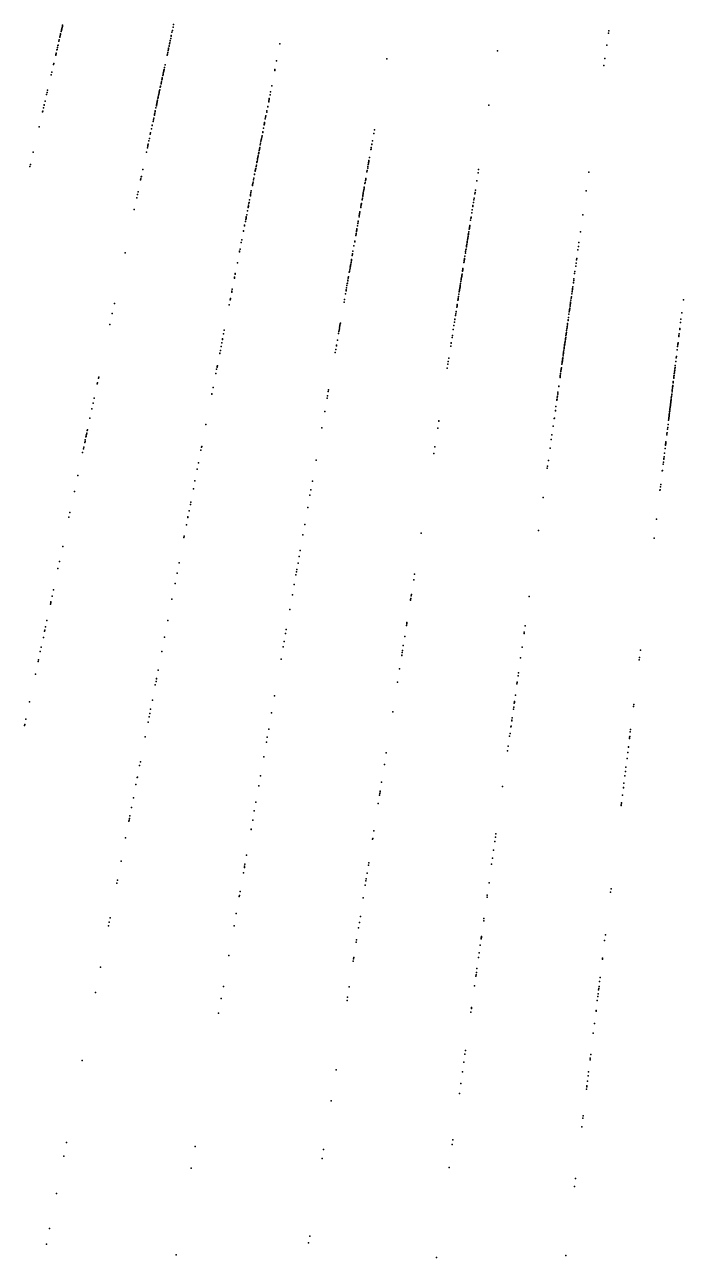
# Model space of a CAD drawing. Header units: metres. Extents: x -4327 to 4266, y -3886 to 3992.
# Drawn here: x -567 to -306.9, y -2877.7 to -2390.9 of the extents above; entities that cross this region are included whole.
import ezdxf

# ---------------------------------------------------------------- set-up
doc = ezdxf.new("R2010")
doc.units = ezdxf.units.M

msp = doc.modelspace()

# ---------------------------------------------------------------- linework, layer by layer
for p in [(-552.87, -2394.73, 435.44), (-552.86, -2394.72, 830.54), (-552.81, -2394.49, 179.25), (-552.6, -2393.58, 212.89), (-552.52, -2393.21, 211.51), (-552.51, -2393.17, 313.14), (-552.51, -2393.18, 2536.46), (-552.48, -2393.05, 577.6), (-552.46, -2392.98, 214.19), (-552.39, -2392.65, 347.16), (-552.33, -2392.4, 321.21), (-552.24, -2392, 423.9), (-552.13, -2391.55, 475.01), (-552.11, -2391.47, 205.96), (-552.1, -2391.42, 536.39), (-552.04, -2391.16, 841.26), (-552.03, -2391.1, 250.49), (-552.02, -2391.05, 1085.36), (-509.11, -2395.17, 594.24), (-508.84, -2393.91, 769.46), (-508.68, -2393.14, 773.61), (-508.4, -2391.84, 953.22), (-508.2, -2390.88, 960.52), (-336.48, -2394.19, -907.71), (-336.37, -2393.38, -877.44), (-554.07, -2399.94, 139.19), (-553.88, -2399.13, 2501.5), (-553.85, -2399, 159.35), (-553.48, -2397.37, 161.94), (-553.37, -2396.93, 458.01), (-553.12, -2395.81, 317.57), (-553.11, -2395.8, 184.74), (-553.09, -2395.69, 660.97), (-552.98, -2395.23, 599.39), (-510.01, -2399.39, 1059.44), (-509.98, -2399.29, 483.04), (-509.81, -2398.46, 762.11), (-509.72, -2398.06, 789.94), (-509.56, -2397.28, 852.12), (-509.55, -2397.26, 802.97), (-509.53, -2397.15, 835.63), (-509.36, -2396.33, 881.86), (-509.18, -2395.49, 2507.12), (-466.21, -2398.46, 2512.28), (-337.15, -2398.96, 2499.04), (-554.77, -2402.97, -107), (-554.71, -2402.73, 270.74), (-554.63, -2402.37, 470.19), (-554.58, -2402.15, 489.69), (-554.28, -2400.83, 367.56), (-554.23, -2400.63, 546.91), (-510.75, -2402.89, 922.29), (-510.67, -2402.49, 608.83), (-510.53, -2401.85, 969.57), (-510.38, -2401.14, 760.03), (-510.25, -2400.52, 875.84), (-510.18, -2400.19, 889.33), (-423.95, -2404.36, 2496.67), (-380.32, -2401.26, 2538.27), (-337.89, -2404.22, 2554.23), (-556.33, -2409.71, 384.1), (-555.62, -2406.65, 727.97), (-555.52, -2406.21, 716.14), (-512.19, -2409.67, 496.31), (-512.11, -2409.29, 646.33), (-512.1, -2409.25, 980.33), (-512.02, -2408.87, 2496.49), (-511.98, -2408.66, 895.51), (-511.96, -2408.6, 649.02), (-511.8, -2407.84, 1020.43), (-511.57, -2406.74, 519.49), (-468.26, -2409, 1023.58), (-468.19, -2408.61, 2495.53), (-467.52, -2405.17, 982.95), (-338.29, -2407.04, -799.32), (-556.56, -2410.72, -65.46), (-513.15, -2414.2, 940.48), (-513.13, -2414.07, 409.54), (-513.13, -2414.09, 723.02), (-513.11, -2413.99, 420.6), (-512.99, -2413.41, 413.58), (-512.82, -2412.62, 738.67), (-512.78, -2412.44, 622.79), (-512.69, -2412.03, 849.84), (-512.67, -2411.9, 678.76), (-512.67, -2411.91, 531.86), (-512.46, -2410.91, 425.6), (-512.38, -2410.56, 373.12), (-512.26, -2410.01, 1015.05), (-558.34, -2418.44, -68.38), (-558.16, -2417.66, 0.68), (-557.96, -2416.8, 25.03), (-514.25, -2419.35, 1036.39), (-514.11, -2418.72, 550.32), (-514.04, -2418.38, 313.85), (-513.93, -2417.86, 264.58), (-513.86, -2417.51, 298.68), (-513.84, -2417.44, 386.6), (-513.72, -2416.87, 304.07), (-513.68, -2416.68, -95.05), (-513.66, -2416.59, 316.35), (-513.45, -2415.6, 658.11), (-513.38, -2415.25, 662.34), (-513.37, -2415.2, 735.06), (-470.12, -2418.57, 715.96), (-469.91, -2417.46, 1071.61), (-469.9, -2417.45, 1002.03), (-469.44, -2415.06, 755.85), (-559.57, -2423.74, -3.39), (-559.33, -2422.72, -38.65), (-559.3, -2422.61, -57.64), (-558.94, -2421.05, -10.16), (-515.18, -2423.73, 371.01), (-515.01, -2422.92, 914.6), (-515, -2422.87, 231.01), (-514.99, -2422.83, 451.4), (-514.92, -2422.52, 538.44), (-514.86, -2422.25, 328.08), (-514.79, -2421.89, 202.34), (-514.7, -2421.45, 207.74), (-514.67, -2421.35, 438.58), (-514.65, -2421.23, 1032.44), (-514.63, -2421.16, 566.48), (-514.54, -2420.7, 821.3), (-514.38, -2419.95, 691.19), (-514.35, -2419.81, 255.24), (-514.34, -2419.78, 547.73), (-471.04, -2423.31, 702.78), (-471.02, -2423.19, 874.91), (-470.66, -2421.35, 868.2), (-470.66, -2421.36, 687.69), (-470.6, -2421.03, 2533.16), (-470.48, -2420.4, 828.75), (-470.4, -2419.99, 818.15), (-383.71, -2422.64, 2541.38), (-559.93, -2425.32, -56.35), (-559.88, -2425.1, 2512.07), (-516.32, -2429.11, 276.77), (-516.19, -2428.47, 621.17), (-516.04, -2427.75, 251.97), (-515.81, -2426.68, 159.21), (-515.72, -2426.27, 342.4), (-515.72, -2426.28, 202.71), (-515.71, -2426.24, 909.71), (-515.64, -2425.87, 609.02), (-515.48, -2425.12, 597.37), (-515.42, -2424.86, 208.03), (-471.98, -2428.11, 1044.39), (-471.86, -2427.48, 890.15), (-471.75, -2426.93, 712.59), (-471.75, -2426.93, 1015.41), (-471.45, -2425.4, 907.7), (-471.35, -2424.9, 893.77), (-561.3, -2431.28, 10.21), (-517.28, -2433.61, 262.18), (-516.95, -2432.06, 580.46), (-516.66, -2430.71, 275.58), (-516.64, -2430.62, 384.55), (-473.01, -2433.41, 242.11), (-472.97, -2433.2, 789.73), (-472.7, -2431.82, 515.99), (-472.68, -2431.71, 884.08), (-472.42, -2430.38, 473.56), (-472.38, -2430.19, 923.31), (-472.35, -2430.05, 778.31), (-472.34, -2429.95, 209.09), (-472.34, -2429.96, 701.79), (-472.28, -2429.68, 338.92), (-472.26, -2429.55, 770.74), (-472.26, -2429.56, 642.25), (-472.25, -2429.52, 586.35), (-429.15, -2433.81, 1097.9), (-428.9, -2432.4, 975.27), (-518.4, -2438.87, 164.11), (-518.32, -2438.52, 2574.54), (-518.23, -2438.09, -68.67), (-517.96, -2436.79, 352.2), (-517.75, -2435.82, 486.17), (-517.4, -2434.17, 498.53), (-473.97, -2438.38, 907.95), (-473.85, -2437.73, 2531.22), (-473.85, -2437.74, 944.74), (-473.85, -2437.74, 1021.51), (-473.7, -2436.96, 465.02), (-473.59, -2436.4, 774.39), (-473.5, -2435.96, 752.03), (-473.37, -2435.29, 577.74), (-473.28, -2434.82, 352.05), (-429.93, -2438.25, 697.54), (-429.89, -2438.05, 1086.9), (-429.66, -2436.74, 890.66), (-563.6, -2441.21, 40.32), (-518.91, -2441.3, 467.51), (-518.54, -2439.55, 231.23), (-475.03, -2443.79, 970.47), (-474.94, -2443.36, 251.32), (-474.92, -2443.25, 512.75), (-474.83, -2442.79, 529.66), (-474.82, -2442.76, 306.24), (-474.81, -2442.71, 240.29), (-474.65, -2441.86, 664.36), (-474.65, -2441.89, 845.18), (-474.6, -2441.59, 675.93), (-474.56, -2441.4, 542.13), (-474.4, -2440.59, 488.21), (-474.32, -2440.17, 896.34), (-474.3, -2440.08, 787.48), (-474.29, -2440.02, 475.44), (-474.28, -2439.95, 598.9), (-474.28, -2439.95, 729.64), (-474.2, -2439.55, 588.77), (-474.19, -2439.5, 361.02), (-474.19, -2439.5, 954.74), (-474.16, -2439.34, 766.41), (-430.83, -2443.38, 1076.39), (-430.26, -2440.13, 962.78), (-430.24, -2440.01, 658.82), (-430.13, -2439.4, 855.18), (-564.92, -2446.93, 2485.41), (-564.74, -2446.15, 2564.47), (-520.35, -2448.04, 2498.64), (-475.98, -2448.71, 153.26), (-475.93, -2448.47, 651.6), (-475.87, -2448.16, 560.76), (-475.85, -2448.02, 195.59), (-475.82, -2447.9, 366.43), (-475.78, -2447.67, 639.78), (-475.63, -2446.9, 262.68), (-475.53, -2446.4, 232.43), (-475.32, -2445.32, 840.31), (-475.27, -2445.06, 406.35), (-475.26, -2444.99, 417.51), (-475.11, -2444.22, 659.19), (-431.73, -2448.45, 787.63), (-431.73, -2448.49, 712.19), (-431.72, -2448.43, 677.09), (-431.56, -2447.5, 1039.77), (-431.46, -2446.95, 954.56), (-431.45, -2446.86, 900.49), (-431.32, -2446.12, 976.07), (-431.27, -2445.84, 670.55), (-431.18, -2445.36, 842.14), (-431.12, -2445.01, 665.97), (-431.08, -2444.79, 781.99), (-431.05, -2444.58, 775.97), (-387.74, -2448.1, 707.08), (-521.23, -2452.21, 86.86), (-521.15, -2451.83, 2546.57), (-520.97, -2450.97, 79.98), (-520.93, -2450.8, 136.11), (-476.92, -2453.56, 524.87), (-476.84, -2453.13, 913.44), (-476.65, -2452.14, 289.45), (-476.54, -2451.56, 922.13), (-476.53, -2451.54, 1035.27), (-476.25, -2450.07, 373.71), (-476.21, -2449.88, 548.29), (-432.63, -2453.56, 328.69), (-432.57, -2453.2, 598.77), (-432.43, -2452.42, 549.94), (-432.35, -2451.99, 2485.74), (-432.29, -2451.66, 992.42), (-431.84, -2449.06, 321.19), (-388.45, -2452.55, 1053.22), (-388.45, -2452.59, 606.91), (-387.94, -2449.39, 720.63), (-344.2, -2449.11, 2493.5), (-522.47, -2458.01, -19.87), (-522.22, -2456.84, -11.64), (-477.82, -2458.17, 1050.89), (-477.78, -2457.96, 538.66), (-477.78, -2457.98, 400.09), (-477.64, -2457.23, 2518.28), (-477.64, -2457.25, 190.83), (-477.51, -2456.56, 450.42), (-477.08, -2454.38, 135.82), (-477.02, -2454.04, 427.47), (-433.45, -2458.2, 442.24), (-433.36, -2457.72, 918.37), (-433.34, -2457.6, 214.9), (-433.3, -2457.34, 635.89), (-433.18, -2456.69, 563.75), (-433.09, -2456.15, 873.25), (-433.01, -2455.72, 742.34), (-432.92, -2455.22, 429.09), (-432.89, -2455.03, 2529.89), (-389.27, -2457.74, 593.82), (-389.17, -2457.12, 2574.74), (-389.02, -2456.19, 932.1), (-345.25, -2456.56, 2525.76), (-522.74, -2459.28, -72.01), (-478.78, -2463.11, 315.74), (-478.72, -2462.81, 324.04), (-478.69, -2462.65, 1039.96), (-478.6, -2462.16, 298.95), (-478.44, -2461.38, -95.09), (-478.38, -2461.07, 666.66), (-478.18, -2460.04, 424.29), (-477.89, -2458.55, 676.22), (-434.31, -2463.1, 591.09), (-434.22, -2462.56, 441.62), (-434.22, -2462.61, 603.95), (-434.16, -2462.22, 475.39), (-434.13, -2462.06, 910.71), (-434.12, -2462, 798), (-434.08, -2461.79, 318.7), (-434.06, -2461.67, 615.27), (-434.04, -2461.56, 835.57), (-433.78, -2460.11, 551.66), (-433.76, -2459.98, 730.3), (-433.74, -2459.88, 862.36), (-433.65, -2459.35, 226.04), (-433.52, -2458.59, 426.88), (-390.06, -2462.73, 709.83), (-389.98, -2462.25, 911.21), (-389.81, -2461.14, 2490.46), (-389.64, -2460.11, 898.12), (-389.53, -2459.41, 1035.4), (-523.71, -2463.86, 2534.06), (-479.7, -2467.86, 435.52), (-479.69, -2467.78, -80.24), (-479.61, -2467.4, 439.68), (-479.59, -2467.29, 2463.25), (-479.56, -2467.14, 215.05), (-479.49, -2466.75, 188.81), (-479.34, -2465.99, 550.46), (-479.04, -2464.44, 300.62), (-434.97, -2466.82, 254.3), (-434.86, -2466.21, 454.96), (-434.77, -2465.73, 616.29), (-434.73, -2465.5, 153.81), (-434.64, -2464.96, 215.54), (-434.62, -2464.83, 626.21), (-434.6, -2464.76, 453.28), (-390.91, -2468.12, 483.61), (-390.77, -2467.24, 847.2), (-390.75, -2467.11, 2474.81), (-390.71, -2466.87, 950.16), (-390.46, -2465.25, 709.09), (-390.27, -2464.07, 797.84), (-346.57, -2465.96, 2540.96), (-480.6, -2472.49, 415.14), (-480.56, -2472.27, 2561.49), (-480.19, -2470.36, 325.03), (-480.14, -2470.09, 450.07), (-479.85, -2468.59, 212.42), (-435.98, -2472.55, 243.83), (-435.94, -2472.33, 626.66), (-435.88, -2471.98, 328.37), (-435.84, -2471.76, 488.58), (-435.84, -2471.8, 975.27), (-435.79, -2471.51, 502.76), (-435.59, -2470.36, 265.73), (-435.41, -2469.36, 938.28), (-435.31, -2468.76, 376.75), (-435.26, -2468.46, 366.92), (-391.63, -2472.64, 370.66), (-391.47, -2471.62, 792.77), (-391.42, -2471.34, 495.58), (-391.38, -2471.1, 1096.79), (-391.38, -2471.11, 962.74), (-391.37, -2470.99, 965.83), (-391.36, -2470.96, 845.43), (-391.35, -2470.9, 1101.59), (-391.34, -2470.82, 684.22), (-391.28, -2470.45, 840.7), (-391.24, -2470.19, 777.32), (-347.52, -2472.71, 2468.57), (-481.46, -2476.91, 213.13), (-481.26, -2475.87, 314.58), (-436.7, -2476.65, 747.17), (-436.69, -2476.58, 756.12), (-436.65, -2476.34, 2458.93), (-436.26, -2474.16, 569.2), (-436.15, -2473.56, 219.06), (-436.13, -2473.4, 491.75), (-392.43, -2477.71, 973.18), (-392.4, -2477.53, 379.78), (-392.32, -2476.98, 663.92), (-392.29, -2476.81, 814.04), (-392.25, -2476.57, 727.15), (-392.24, -2476.48, 594.01), (-392.23, -2476.47, 2572.45), (-392.14, -2475.85, 722.49), (-392.06, -2475.36, 596.63), (-392.06, -2475.39, 930.04), (-392.02, -2475.12, 695.7), (-391.94, -2474.59, 2479.6), (-391.83, -2473.89, 604.95), (-391.8, -2473.72, 607.8), (-391.74, -2473.32, 1092.9), (-348.12, -2476.98, 945.33), (-527.35, -2480.99, 2504.8), (-482.17, -2480.56, -87.55), (-482.12, -2480.32, 198.17), (-481.98, -2479.57, 2543.95), (-437.66, -2482.07, 517.79), (-437.55, -2481.49, 853.05), (-437.54, -2481.41, -118.96), (-437.36, -2480.39, 733.37), (-436.99, -2478.27, 1064.14), (-393.15, -2482.28, 981.29), (-392.96, -2481.08, 494.69), (-392.87, -2480.5, 259.11), (-392.76, -2479.82, 676.42), (-392.72, -2479.51, 246.56), (-392.72, -2479.51, 246.56), (-392.58, -2478.68, 1111.6), (-392.54, -2478.39, 478.53), (-392.49, -2478.11, 481.31), (-348.52, -2479.86, 1075.09), (-348.33, -2478.47, 1008.83), (-483.03, -2484.99, 564.84), (-438.54, -2487.1, 392.23), (-438.54, -2487.11, 10.33), (-438.43, -2486.48, 206.33), (-438.4, -2486.28, 305.09), (-438.34, -2485.93, 256.27), (-438.33, -2485.89, 392.04), (-438.27, -2485.53, 281.29), (-438.26, -2485.49, 270.14), (-438.14, -2484.79, 109.47), (-438.12, -2484.72, -77.77), (-438.11, -2484.67, 3.44), (-437.99, -2483.96, 404.43), (-437.93, -2483.64, 502.36), (-393.97, -2487.4, 737.78), (-393.93, -2487.15, 742.18), (-393.56, -2484.83, 568.55), (-393.55, -2484.8, 2470.9), (-393.51, -2484.52, 546.88), (-393.44, -2484.06, 745.73), (-393.4, -2483.83, 489.54), (-393.4, -2483.85, 830.02), (-393.36, -2483.59, 983.38), (-393.3, -2483.22, 986.4), (-349.42, -2486.25, 1102.28), (-349.26, -2485.1, 811.61), (-349.07, -2483.75, 884.34), (-348.99, -2483.22, 579.65), (-484.2, -2491, -25.61), (-484.12, -2490.56, 40.83), (-483.88, -2489.37, -72.64), (-483.84, -2489.13, 13.14), (-439.42, -2492.09, 204.02), (-439.37, -2491.79, -8.97), (-439.23, -2490.99, 294.48), (-439.22, -2490.91, 281.9), (-439.13, -2490.45, 165.06), (-438.82, -2488.65, 931.49), (-438.76, -2488.34, 174.61), (-438.66, -2487.75, 379.65), (-394.74, -2492.29, 865.01), (-394.64, -2491.68, 268.63), (-394.6, -2491.4, 444.07), (-394.58, -2491.3, 639.86), (-394.5, -2490.8, 376.19), (-394.44, -2490.4, 858.22), (-394.41, -2490.19, 380.32), (-394.4, -2490.16, 624.95), (-394.36, -2489.88, 152.12), (-394.28, -2489.38, 614.55), (-394.1, -2488.26, 741.02), (-394.07, -2488.04, 1058.75), (-394.06, -2487.98, 557.73), (-394.04, -2487.85, 863.47), (-350.22, -2491.97, 904.28), (-350.12, -2491.22, 594.54), (-349.83, -2489.2, 976.72), (-349.72, -2488.39, 766), (-485.27, -2496.51, -36.76), (-485.23, -2496.29, 2475.94), (-485.19, -2496.1, 99.21), (-485.05, -2495.38, 126.97), (-440.31, -2497.15, -20.05), (-440.11, -2495.98, -8.99), (-440.04, -2495.61, -67.05), (-439.9, -2494.81, 145.93), (-439.73, -2493.84, 116.79), (-439.61, -2493.14, 44.88), (-439.57, -2492.92, 183.26), (-395.53, -2497.27, 148.42), (-395.39, -2496.37, 155.28), (-395.38, -2496.31, 582.78), (-395.31, -2495.91, 368.51), (-395.25, -2495.52, 756.67), (-395.19, -2495.14, 422.04), (-395.14, -2494.82, 453.2), (-395.1, -2494.55, 1003.64), (-395.08, -2494.42, 241.09), (-395.02, -2494.07, 254.97), (-394.98, -2493.8, 371.01), (-394.86, -2493.06, 257.64), (-350.96, -2497.24, 341.1), (-350.85, -2496.4, 966.91), (-350.85, -2496.4, 719.15), (-350.81, -2496.16, 467.89), (-350.72, -2495.49, 854.66), (-350.7, -2495.35, 777.17), (-350.67, -2495.12, 1089.86), (-350.56, -2494.36, 534.69), (-350.35, -2492.89, 1027.49), (-350.32, -2492.69, 902.99), (-531.6, -2500.97, -57.88), (-486.25, -2501.52, 28.49), (-485.87, -2499.59, 75.71), (-485.79, -2499.2, 88.21), (-485.77, -2499.07, 141.08), (-440.9, -2500.45, 33.93), (-440.71, -2499.4, 101.8), (-396.28, -2502.02, 175.06), (-396.24, -2501.75, 342.61), (-396.18, -2501.38, 447.27), (-395.92, -2499.74, 202.66), (-395.89, -2499.53, 865.98), (-395.86, -2499.38, 434.11), (-395.8, -2498.97, 329.59), (-395.79, -2498.9, 466.78), (-395.68, -2498.2, 209.48), (-351.63, -2502, 546.41), (-351.56, -2501.48, 702.77), (-351.5, -2501.02, 1046.95), (-351.45, -2500.67, 497.29), (-351.41, -2500.44, 604.02), (-351.41, -2500.44, 665.52), (-351.31, -2499.72, 354.06), (-351.2, -2498.91, 365.18), (-351.12, -2498.35, 1096.17), (-306.91, -2499.54, 2481.5), (-532.44, -2504.91, 2534.47), (-396.87, -2505.72, 309.39), (-396.77, -2505.1, 880.3), (-396.65, -2504.36, 320.46), (-396.61, -2504.1, 268.57), (-396.35, -2502.48, 269.79), (-352.26, -2506.47, 745.99), (-352.09, -2505.22, 1000.52), (-351.97, -2504.36, 828.58), (-351.96, -2504.31, 843.87), (-351.95, -2504.25, 709.49), (-351.95, -2504.28, 485.13), (-351.89, -2503.8, 839.1), (-351.84, -2503.45, 430.85), (-351.83, -2503.38, 647.16), (-351.79, -2503.1, 420.87), (-351.76, -2502.89, 479.14), (-351.76, -2502.89, 695.74), (-307.53, -2504.65, 948.98), (-533.37, -2509.31, 25.89), (-488.2, -2511.58, 2548.84), (-442.86, -2511.6, -57.74), (-442.75, -2510.95, 53.55), (-442.65, -2510.4, 43.8), (-442.56, -2509.88, -45.18), (-442.5, -2509.53, 4.86), (-442.41, -2509.01, 63.24), (-442.36, -2508.74, 53.5), (-442.36, -2508.75, 2515.69), (-397.75, -2511.29, 515.13), (-397.49, -2509.64, 501.82), (-397.28, -2508.33, 385.92), (-397.13, -2507.37, 229.78), (-397.11, -2507.24, 231.16), (-353, -2511.7, 560.13), (-352.9, -2511, 2556.51), (-352.9, -2511.02, 515.17), (-352.85, -2510.64, 616.73), (-352.77, -2510.1, 970.63), (-352.67, -2509.4, 924.67), (-352.59, -2508.84, 532.01), (-352.44, -2507.71, 578.1), (-352.4, -2507.44, 711.88), (-308.34, -2511.26, 1081.31), (-308.31, -2510.94, 970.31), (-308.01, -2508.55, 444.94), (-307.85, -2507.21, 810.87), (-489.17, -2516.54, -23.07), (-488.91, -2515.2, 112.57), (-488.87, -2515.02, -45.42), (-488.48, -2513.02, 99.89), (-443.54, -2515.43, 2514.15), (-443.08, -2512.81, 166.54), (-442.95, -2512.11, 153.92), (-398.6, -2516.67, 400.01), (-398.58, -2516.51, 2502.43), (-398.25, -2514.47, 2522.32), (-398.12, -2513.62, 265.38), (-353.68, -2516.57, 2537.14), (-353.67, -2516.49, 666.82), (-353.63, -2516.18, 461.62), (-353.61, -2516.04, 623.92), (-353.58, -2515.87, 984), (-353.58, -2515.89, 874.03), (-353.48, -2515.18, 546.39), (-353.43, -2514.78, 678.23), (-353.37, -2514.38, 633.8), (-353.28, -2513.7, 318), (-353.22, -2513.28, 1016.57), (-353.15, -2512.81, 521.31), (-353.1, -2512.44, 738.76), (-309.03, -2516.87, 562.89), (-309.01, -2516.68, 320.46), (-308.99, -2516.53, 1099.97), (-308.69, -2514.07, 845.21), (-308.65, -2513.72, 329.91), (-308.63, -2513.59, 710.5), (-308.55, -2512.92, 1103.32), (-489.99, -2520.8, -10.5), (-489.95, -2520.59, -34.31), (-489.74, -2519.52, 65.11), (-489.45, -2517.98, 91.68), (-444.41, -2520.39, 2532.89), (-444.19, -2519.12, 2501.41), (-443.94, -2517.73, -69.04), (-443.9, -2517.51, -57.87), (-398.79, -2517.86, 288.34), (-354.39, -2521.61, 2498.24), (-354.31, -2521.02, 594.33), (-354.27, -2520.76, 154.99), (-354.21, -2520.34, 1053.41), (-354.18, -2520.1, 875.49), (-354.09, -2519.5, 506.81), (-354.08, -2519.44, 335.66), (-354, -2518.82, 1001.14), (-353.98, -2518.67, 719.57), (-353.98, -2518.67, 605.49), (-353.96, -2518.59, 387.91), (-353.94, -2518.44, 373.7), (-353.92, -2518.28, 590.76), (-353.83, -2517.65, 802.38), (-353.78, -2517.26, 788.55), (-353.74, -2517.02, 406.13), (-309.32, -2519.24, 434), (-309.17, -2518.01, 1054.88), (-309.1, -2517.39, 827.92), (-309.04, -2516.96, 693.58), (-309.04, -2516.96, 856.96), (-491.04, -2526.17, 89.16), (-490.95, -2525.73, 0.7), (-490.92, -2525.59, 2483.22), (-400.17, -2526.57, -69.08), (-399.92, -2524.98, -73.22), (-399.76, -2523.96, 130.43), (-399.54, -2522.57, 274.78), (-355.06, -2526.35, 295.6), (-354.86, -2524.93, 363.31), (-354.78, -2524.38, 272.85), (-354.77, -2524.34, 1032.35), (-354.76, -2524.22, 350.45), (-354.7, -2523.85, 478.84), (-354.69, -2523.77, 845.79), (-354.66, -2523.55, 418.59), (-354.65, -2523.49, 986.98), (-354.58, -2522.95, -3.47), (-354.57, -2522.91, 475.78), (-354.56, -2522.84, 306.46), (-354.54, -2522.67, 307.85), (-354.52, -2522.52, 734.19), (-310.19, -2526.31, 210.8), (-310.1, -2525.52, 725.87), (-310.09, -2525.5, 479.49), (-309.9, -2523.94, 726.91), (-309.71, -2522.43, 914.79), (-309.66, -2521.94, -24.25), (-537.87, -2530.49, 1342.24), (-537.78, -2530.05, 2529.37), (-491.52, -2528.66, 101.91), (-491.2, -2526.98, 79.35), (-355.6, -2530.24, 187.78), (-355.58, -2530.09, 124.82), (-355.53, -2529.73, 769.6), (-355.49, -2529.45, 31.35), (-355.4, -2528.81, 491.32), (-355.37, -2528.6, 944.39), (-355.27, -2527.87, 134.48), (-355.24, -2527.64, -36.89), (-355.16, -2527.11, 202.94), (-355.14, -2526.93, 758.14), (-355.12, -2526.79, 726.4), (-310.7, -2530.44, 595.18), (-310.66, -2530.14, 807.56), (-310.66, -2530.15, 988.91), (-310.6, -2529.62, 990.3), (-310.58, -2529.5, 792.09), (-310.48, -2528.66, 707.27), (-310.44, -2528.33, 219.36), (-310.44, -2528.33, 943.7), (-310.44, -2528.34, 970.66), (-310.37, -2527.72, 907.31), (-310.33, -2527.41, 2506.43), (-310.25, -2526.76, 974.83), (-538.35, -2532.76, 1334.49), (-538.27, -2532.38, 1235.73), (-492.6, -2534.23, -21.83), (-447.13, -2535.82, 82.19), (-447, -2535.08, -17.55), (-356.42, -2536.04, 406.33), (-356.1, -2533.78, 897.45), (-356.09, -2533.69, 650.54), (-311.36, -2535.85, 362.62), (-311.3, -2535.36, 491.47), (-311.29, -2535.21, 418.13), (-311.27, -2535.05, 534.89), (-311.2, -2534.5, 578.54), (-311.13, -2533.93, 463.81), (-311.12, -2533.84, 850.31), (-311.09, -2533.6, 2466.39), (-311.09, -2533.64, 312.72), (-311.07, -2533.47, 449.36), (-311.06, -2533.41, 349.5), (-310.94, -2532.38, 541.59), (-310.93, -2532.36, 424.81), (-310.9, -2532.05, 592.63), (-310.88, -2531.91, 845.03), (-310.87, -2531.8, 352.11), (-539.96, -2540.33, 1206.73), (-539.56, -2538.43, 1378.95), (-493.09, -2536.72, 114.95), (-493.09, -2536.75, -10.57), (-447.58, -2538.34, 94.94), (-447.43, -2537.48, 104.75), (-356.86, -2539.2, -83.24), (-356.86, -2539.21, 393.95), (-356.84, -2539.04, -51.05), (-356.83, -2538.94, 230.65), (-356.83, -2538.97, 375.32), (-356.8, -2538.74, 353.89), (-356.8, -2538.78, -10.49), (-356.69, -2538, -39.84), (-356.63, -2537.56, 2.1), (-356.52, -2536.77, -73.37), (-356.51, -2536.7, 741.35), (-356.51, -2536.72, -23.05), (-312, -2541.01, 935.75), (-311.98, -2540.88, -13.26), (-311.96, -2540.74, 553.6), (-311.95, -2540.62, 745.33), (-311.95, -2540.63, 248.59), (-311.9, -2540.23, 2491.81), (-311.9, -2540.24, 864.88), (-311.87, -2539.99, 742.12), (-311.87, -2539.99, 377.46), (-311.87, -2540, 322.01), (-311.86, -2539.93, 477.89), (-311.82, -2539.55, 1054.1), (-311.8, -2539.38, 346.06), (-311.78, -2539.23, 252.68), (-311.75, -2538.98, 949.27), (-311.67, -2538.31, 607.34), (-311.59, -2537.69, 211.75), (-311.51, -2537.03, 331.55), (-311.51, -2537.07, 491.8), (-311.48, -2536.83, 362.76), (-540.46, -2542.66, 1199.23), (-448.51, -2543.6, -28.88), (-357.45, -2543.38, 2497.91), (-357.44, -2543.31, 365.95), (-357.21, -2541.68, 867.36), (-312.62, -2546.08, 474.71), (-312.56, -2545.62, 432.79), (-312.52, -2545.23, 687.86), (-312.48, -2544.95, 208.13), (-312.45, -2544.69, 461.45), (-312.4, -2544.3, 144.86), (-312.33, -2543.7, 438.21), (-312.31, -2543.55, 224.91), (-312.3, -2543.52, 807.22), (-312.25, -2543.05, 373.63), (-312.24, -2542.96, 546.77), (-312.2, -2542.65, 717.21), (-312.2, -2542.68, 234.69), (-312.19, -2542.6, 928.43), (-312.12, -2542.04, 593.49), (-312.1, -2541.82, 568.47), (-312.04, -2541.37, 700.31), (-312.03, -2541.3, 238.79), (-542.2, -2550.85, 155.93), (-541.22, -2546.23, 1293.44), (-495.43, -2548.75, 2522.46), (-449.66, -2550.15, 2534.98), (-403.92, -2550.24, 2530.44), (-403.48, -2547.49, 2.11), (-403.47, -2547.39, -23.21), (-358.3, -2549.42, 2520.29), (-357.88, -2546.42, 292.27), (-357.85, -2546.24, 278.05), (-313.18, -2550.64, 687.82), (-313.1, -2550.03, 18.92), (-312.95, -2548.75, 612.79), (-312.75, -2547.13, 232.28), (-312.67, -2546.53, 788.22), (-312.65, -2546.31, -18.89), (-312.64, -2546.27, 140.76), (-543.19, -2555.52, 1227.84), (-543.06, -2554.88, 53.43), (-542.81, -2553.7, -2.14), (-542.77, -2553.55, 1163.17), (-542.76, -2553.49, -33.46), (-542.67, -2553.05, -29.18), (-542.6, -2552.75, 94.7), (-542.5, -2552.25, 101.81), (-542.28, -2551.21, 125.99), (-359.05, -2554.76, 141.56), (-358.78, -2552.86, 239.01), (-313.79, -2555.63, 316.86), (-313.46, -2552.89, 667.43), (-313.38, -2552.28, 674.76), (-313.36, -2552.12, 682.21), (-544.13, -2559.91, 1222.98), (-543.79, -2558.34, 1264.2), (-543.66, -2557.7, 106.31), (-543.28, -2555.94, 113.37), (-497.41, -2558.97, 1268.82), (-497.16, -2557.68, 1330.28), (-497.11, -2557.43, 1355.33), (-405.49, -2560.18, 2523.72), (-405.08, -2557.58, -52.97), (-359.52, -2558.14, 175.69), (-314.35, -2560.16, -83.74), (-314.11, -2558.21, 943.68), (-313.96, -2556.98, 305.62), (-313.91, -2556.57, 561.46), (-313.89, -2556.45, 585.02), (-313.84, -2556.06, 839.08), (-498.38, -2563.93, 1342.52), (-451.9, -2562.84, 2519.95), (-360.52, -2565.23, 17.66), (-360.2, -2562.96, -55.77), (-314.87, -2564.43, -17.62), (-314.78, -2563.67, 126.18), (-314.63, -2562.47, 13.38), (-314.61, -2562.28, -34.5), (-314.52, -2561.56, 805.22), (-314.51, -2561.51, -88.01), (-546.05, -2568.97, 1315.72), (-498.85, -2566.38, 1204.4), (-360.63, -2566.04, 2517.41), (-315.21, -2567.14, 201.43), (-315.18, -2566.92, 204.25), (-315.18, -2566.97, -3.53), (-547.38, -2575.2, 1181.64), (-500.37, -2574.18, 1369.66), (-499.77, -2571.07, 1192.77), (-453.97, -2574.57, 2534.25), (-453.38, -2571.22, 2553.15), (-316.14, -2574.74, -30.42), (-316.12, -2574.58, -41.74), (-315.97, -2573.41, 2529.87), (-315.86, -2572.47, 2526.19), (-501.41, -2579.53, 1291.44), (-501.4, -2579.47, 1229.71), (-454.35, -2576.76, 1368.43), (-362.27, -2577.67, 2509.58), (-549.15, -2583.54, 2518.81), (-502.05, -2582.83, 1245.33), (-501.57, -2580.33, 1224.88), (-455.21, -2581.6, 1230.23), (-549.53, -2585.35, 1181.11), (-503.15, -2588.47, 1147.42), (-502.58, -2585.54, 1274.89), (-502.56, -2585.45, 1227.3), (-502.53, -2585.28, 1157.98), (-456.39, -2588.34, 1275.69), (-317.54, -2586.17, 2514.82), (-504.12, -2593.48, 1246.94), (-504.01, -2592.93, 1218.6), (-457.11, -2592.39, 1288.35), (-410.49, -2591.72, 2513.33), (-364.09, -2590.62, -69.22), (-318.46, -2593.63, 2500.14), (-552.01, -2597.02, 1202.11), (-458.2, -2598.57, 1321.88), (-553.27, -2602.93, 2224.27), (-506.05, -2603.39, 1299.79), (-459.07, -2603.52, 1311.8), (-458.62, -2600.97, 1181.94), (-553.86, -2605.7, 2392.02), (-506.86, -2607.56, 2555.44), (-459.89, -2608.15, 1159.29), (-459.68, -2606.99, 1256.45), (-459.52, -2606.07, 1172.15), (-413.05, -2607.91, 1256.76), (-555.65, -2614.14, 2507.21), (-507.63, -2611.54, 2498.57), (-460.57, -2612.02, 1365.11), (-413.4, -2610.09, 1325.67), (-556.64, -2618.79, 2380.41), (-556.18, -2616.64, 1397.21), (-508.85, -2617.8, 2510.04), (-461.28, -2616.04, 2547.12), (-414.69, -2618.22, 2508.71), (-414.64, -2617.94, 1308.02), (-414.58, -2617.57, 1166.98), (-414.4, -2616.41, 1236.14), (-414.32, -2615.9, 1171.41), (-367.75, -2616.69, 1107.21), (-556.83, -2619.7, 2201.63), (-556.74, -2619.24, 2278.19), (-462.31, -2621.9, 1230), (-558.74, -2628.66, 2268.76), (-558.2, -2626.14, 2494.06), (-510.49, -2626.25, 2238.72), (-416.27, -2628.2, 2565.45), (-416.16, -2627.56, 1284.08), (-416.13, -2627.33, 1138.57), (-416.07, -2626.93, 1316.12), (-369.38, -2628.24, 1275.71), (-559.64, -2632.91, 1409.63), (-559.12, -2630.45, 2539.46), (-559.03, -2630.05, 2188.3), (-511.77, -2632.81, 2496.99), (-463.98, -2631.37, 1199.25), (-463.69, -2629.73, 1209.02), (-416.94, -2632.47, 1192.76), (-369.82, -2631.37, 2503.78), (-369.73, -2630.75, 1289.44), (-560.83, -2638.48, 2462.28), (-560.46, -2636.76, 2482.32), (-512.86, -2638.46, 2350.7), (-464.9, -2636.6, 2506.17), (-464.52, -2634.44, 1248.3), (-417.83, -2638.1, 1195.31), (-417.51, -2636.06, 1261.41), (-370.57, -2636.71, 1242.48), (-323.89, -2637.87, 2512.42), (-561.67, -2642.45, 2509.55), (-561.51, -2641.71, 2443.78), (-465.77, -2641.49, 2574.71), (-418.14, -2640.06, 1328.15), (-418.12, -2639.92, 1185.65), (-417.96, -2638.9, 1190.43), (-371.16, -2640.93, 1308.84), (-324.36, -2641.69, -102.39), (-324.26, -2640.85, 2512.51), (-562.72, -2647.38, 2343.69), (-514.29, -2645.81, 2372.86), (-418.97, -2645.27, 1210.86), (-372.16, -2648.09, 1299.74), (-372, -2646.9, 1329.94), (-515.42, -2651.62, 2178.9), (-515.15, -2650.23, 2309.7), (-514.96, -2649.23, 2159.98), (-514.93, -2649.06, 1400.15), (-419.81, -2650.6, -92.98), (-372.61, -2651.24, 1229.83), (-372.54, -2650.73, 1350.13), (-372.51, -2650.57, 2497.36), (-516.59, -2657.6, 2288.13), (-468.31, -2655.93, 2505.29), (-373.24, -2655.72, 1207.19), (-565.05, -2658.35, 2432.34), (-517.28, -2661.2, 2493.72), (-469.5, -2662.67, 2237.48), (-421.67, -2662.29, 1211.57), (-374.01, -2661.22, 1162.41), (-373.9, -2660.42, 1226.99), (-373.68, -2658.85, 1267.21), (-373.64, -2658.56, 2477.63), (-373.59, -2658.21, 1299.29), (-326.63, -2660.21, 1302.69), (-326.52, -2659.31, 1302.26), (-567.02, -2667.62, 2343.44), (-566.93, -2667.21, 2143.61), (-566.49, -2665.12, 2120.37), (-518.28, -2666.29, 2250.28), (-517.88, -2664.27, 2496.59), (-517.63, -2662.97, 2531.12), (-374.66, -2665.87, 1319.38), (-374.61, -2665.52, 1180), (-374.5, -2664.69, 1193.66), (-519.41, -2672.15, 2534.3), (-471.2, -2672.28, 2383.61), (-470.65, -2669.18, 2388.71), (-375.51, -2671.92, 1175.83), (-375.36, -2670.83, 1251.4), (-375, -2668.23, 2569.54), (-374.95, -2667.92, 1381.07), (-328.12, -2672.31, 1325), (-328.08, -2672.01, 2547.72), (-327.86, -2670.22, 1248.25), (-327.75, -2669.28, 1285.45), (-471.54, -2674.23, 2187.94), (-376.06, -2675.79, 1214.54), (-328.59, -2676.15, 1276.13), (-328.59, -2676.16, 2571.26), (-328.18, -2672.8, 1323.42), (-521.34, -2682.04, 2223.65), (-521.33, -2682.01, 2332.23), (-472.56, -2680.05, 2419.62), (-424.23, -2678.48, 2566.45), (-376.32, -2677.63, 2525.61), (-329.15, -2680.67, 1305.44), (-328.85, -2678.29, 1260.98), (-521.62, -2683.5, 2110.72), (-424.97, -2683.13, 2436.64), (-329.77, -2685.78, 1188), (-329.57, -2684.12, 1134.86), (-523.06, -2690.93, 2142.94), (-522.55, -2688.26, 2434.9), (-522.51, -2688.06, 2494.18), (-474.58, -2691.47, 2131.65), (-473.89, -2687.58, 2324.39), (-426.06, -2690.02, 2241.38), (-426.05, -2689.99, 2216.55), (-378.3, -2691.77, -91.21), (-330.55, -2692.12, 1280.13), (-330.35, -2690.5, 2531.92), (-329.99, -2687.56, 1125.91), (-524.09, -2696.23, 2220.51), (-426.88, -2695.21, 2206.05), (-426.78, -2694.56, 2420.3), (-426.67, -2693.88, 2492.42), (-426.67, -2693.91, 2224.73), (-426.62, -2693.59, 2555.67), (-330.92, -2695.13, 1272.51), (-330.57, -2692.3, 1169.77), (-524.84, -2700.07, 2368.77), (-476.33, -2701.43, 2232.49), (-475.72, -2697.92, 2284.78), (-427.4, -2698.47, 2413.18), (-331.42, -2699.22, 1160.49), (-331.4, -2699.06, 1299.79), (-331.31, -2698.27, 1193.53), (-331.31, -2698.33, 2547.64), (-525.88, -2705.41, 2298.55), (-525.81, -2705.05, 2154.18), (-525.68, -2704.41, 2377.81), (-525.47, -2703.3, 2174.65), (-476.97, -2705.03, 2482.7), (-477.62, -2708.74, 2236.04), (-477.61, -2708.65, 2221.06), (-429.11, -2709.28, 2479.35), (-380.93, -2710.46, 2270.12), (-527.16, -2712.01, 2329.82), (-429.63, -2712.59, 2257.67), (-429.59, -2712.32, 2357.1), (-381.36, -2713.51, 2412.34), (-381.12, -2711.8, 2228.7), (-528.96, -2721.26, 2358.54), (-479.4, -2718.84, 2112.44), (-382.28, -2720.09, 2213.19), (-381.83, -2716.85, 2482.52), (-480.64, -2725.87, 2272.83), (-480.27, -2723.77, 2448.31), (-480.17, -2723.19, 2477.54), (-480.04, -2722.45, 2449.82), (-431.76, -2726.05, 2456.67), (-431.25, -2722.79, 2286.39), (-431.11, -2721.95, 2389.06), (-382.61, -2722.41, 1445.45), (-530.63, -2729.87, 2123.08), (-530.42, -2728.8, 2153.62), (-432.51, -2730.74, 2479.88), (-432.23, -2728.99, 2271.33), (-432.1, -2728.2, 2502.15), (-383.65, -2729.8, 2541.24), (-482.3, -2735.26, 2386.62), (-482.21, -2734.77, 2262.57), (-481.93, -2733.17, 2184.22), (-433.29, -2735.67, 2264.26), (-384.44, -2735.46, 2453.33), (-384.32, -2734.61, 2310.75), (-335.63, -2733.45, 2481.05), (-335.47, -2732.16, 2479.88), (-533.64, -2745.36, 2201.07), (-533.3, -2743.58, 2138.57), (-483.47, -2741.9, 2152.12), (-434.84, -2745.46, 2182.73), (-434.46, -2743.1, 2103.55), (-385.76, -2744.82, 2368.64), (-385.63, -2743.88, 2166.04), (-533.91, -2746.74, 2081.17), (-484.33, -2746.79, 2344.28), (-435.18, -2747.61, 2206.6), (-337.69, -2750.29, 2242.61), (-436.07, -2753.21, 2080.36), (-435.92, -2752.28, 2089.14), (-387.1, -2754.37, 2152.41), (-386.75, -2751.9, 2348.65), (-386.71, -2751.56, 2467.77), (-386.68, -2751.35, 2261.21), (-386.64, -2751.06, 2322.07), (-337.98, -2752.6, 2454.94), (-486.4, -2758.54, 2080.99), (-437.12, -2759.86, 2236.37), (-437.03, -2759.3, 2099.24), (-387.8, -2759.31, 2496.55), (-387.54, -2757.48, 2432.62), (-387.54, -2757.48, 2541.83), (-338.88, -2759.99, 2477.8), (-338.83, -2759.58, 2480.15), (-537.1, -2763.14, 2175.81), (-437.25, -2760.68, 2447.18), (-388.41, -2763.68, 2094.71), (-388.83, -2766.69, 2132.95), (-388.75, -2766.1, 2235.59), (-388.62, -2765.2, 2202.57), (-339.96, -2768.74, 2185.56), (-339.76, -2767.16, 2462.5), (-539.05, -2773.15, 2086.86), (-488.56, -2770.74, 2114.1), (-439.5, -2774.91, 2186.4), (-438.86, -2770.83, 2431.96), (-389.36, -2770.44, 2297.27), (-340.68, -2774.65, 2168.16), (-340.56, -2773.63, 2393.29), (-340.36, -2772.01, 2215.3), (-340.3, -2771.52, 2168.15), (-340.21, -2770.8, 2256.82), (-489.4, -2775.53, 2134.64), (-439.72, -2776.28, 2227.13), (-390.63, -2779.44, 2473.67), (-390.57, -2779.02, 2263.66), (-340.88, -2776.25, 2392.91), (-490.41, -2781.26, 2098.13), (-390.83, -2780.87, 2421.04), (-341.4, -2780.47, 2444.58), (-341.37, -2780.26, 2239.37), (-342.47, -2789.22, 2473.96), (-342, -2785.36, 2196.21), (-393.16, -2797.48, 2098.73), (-392.95, -2795.99, 2133.68), (-343.69, -2799.1, 2439.37), (-343.5, -2797.57, 2103.54), (-544.26, -2800, 2157.99), (-444.06, -2803.68, 2130.58), (-393.6, -2800.59, 2186.06), (-343.76, -2799.67, 2434.49), (-394.14, -2804.46, 2414.77), (-344.79, -2808.07, 2239.1), (-344.54, -2806.09, 2308.6), (-344.34, -2804.43, 2261.37), (-395.33, -2812.95, 2173.52), (-394.79, -2809.1, 2389.52), (-345.18, -2811.28, 2307.73), (-345.07, -2810.35, 2473.57), (-345.02, -2809.94, 2283.6), (-446, -2815.96, 2118.11), (-346.59, -2822.76, 2245.77), (-346.47, -2821.79, 2119.33), (-347.01, -2826.15, 2081.82), (-550.54, -2832.3, 2109.56), (-398.18, -2833.18, 2103.79), (-397.91, -2831.3, 2107.21), (-551.61, -2837.76, 2128.18), (-499.69, -2833.87, 2140.25), (-449.04, -2835.11, 2117.97), (-501.22, -2842.55, 2122.45), (-501.21, -2842.49, 2129.7), (-449.59, -2838.63, 2101.29), (-399.44, -2842.19, 2132.27), (-349.51, -2846.55, 2111.28), (-554.46, -2852.44, 2073.9), (-349.9, -2849.7, 2120.87), (-557.15, -2866.3, 2055.27), (-454.88, -2872.02, 49.96), (-454.45, -2869.28, 64.18), (-558.35, -2872.45, 2083.64), (-507.23, -2876.66, 2077.55), (-353.25, -2877.01, 2138.75), (-404.44, -2877.71, 2119.81)]:
    msp.add_point(p)

doc.saveas('drawing.dxf')
